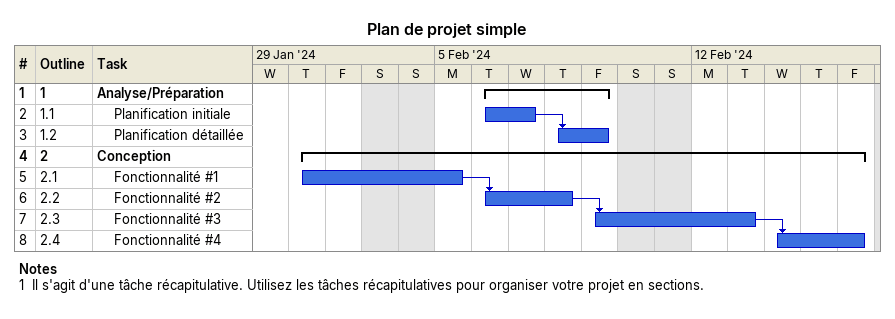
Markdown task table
Plan de projet simple

| ID | WBS | Task | Start | Finish | Predecessors |
|---|---|---|---|---|---|
| 1 | 1 | **Analyse/Préparation** | 2024-02-06 | 2024-02-09 |  |
| 2 | 1.1 | Planification initiale | 2024-02-06 | 2024-02-07 |  |
| 3 | 1.2 | Planification détaillée | 2024-02-08 | 2024-02-09 | 2 |
| 4 | 2 | **Conception** | 2024-02-01 | 2024-02-16 |  |
| 5 | 2.1 | Fonctionnalité #1 | 2024-02-01 | 2024-02-05 |  |
| 6 | 2.2 | Fonctionnalité #2 | 2024-02-06 | 2024-02-08 | 5 |
| 7 | 2.3 | Fonctionnalité #3 | 2024-02-09 | 2024-02-13 | 6 |
| 8 | 2.4 | Fonctionnalité #4 | 2024-02-14 | 2024-02-16 | 7 |

Notes
- 1: Il s'agit d'une tâche récapitulative. Utilisez les tâches récapitulatives pour organiser votre projet en sections.
